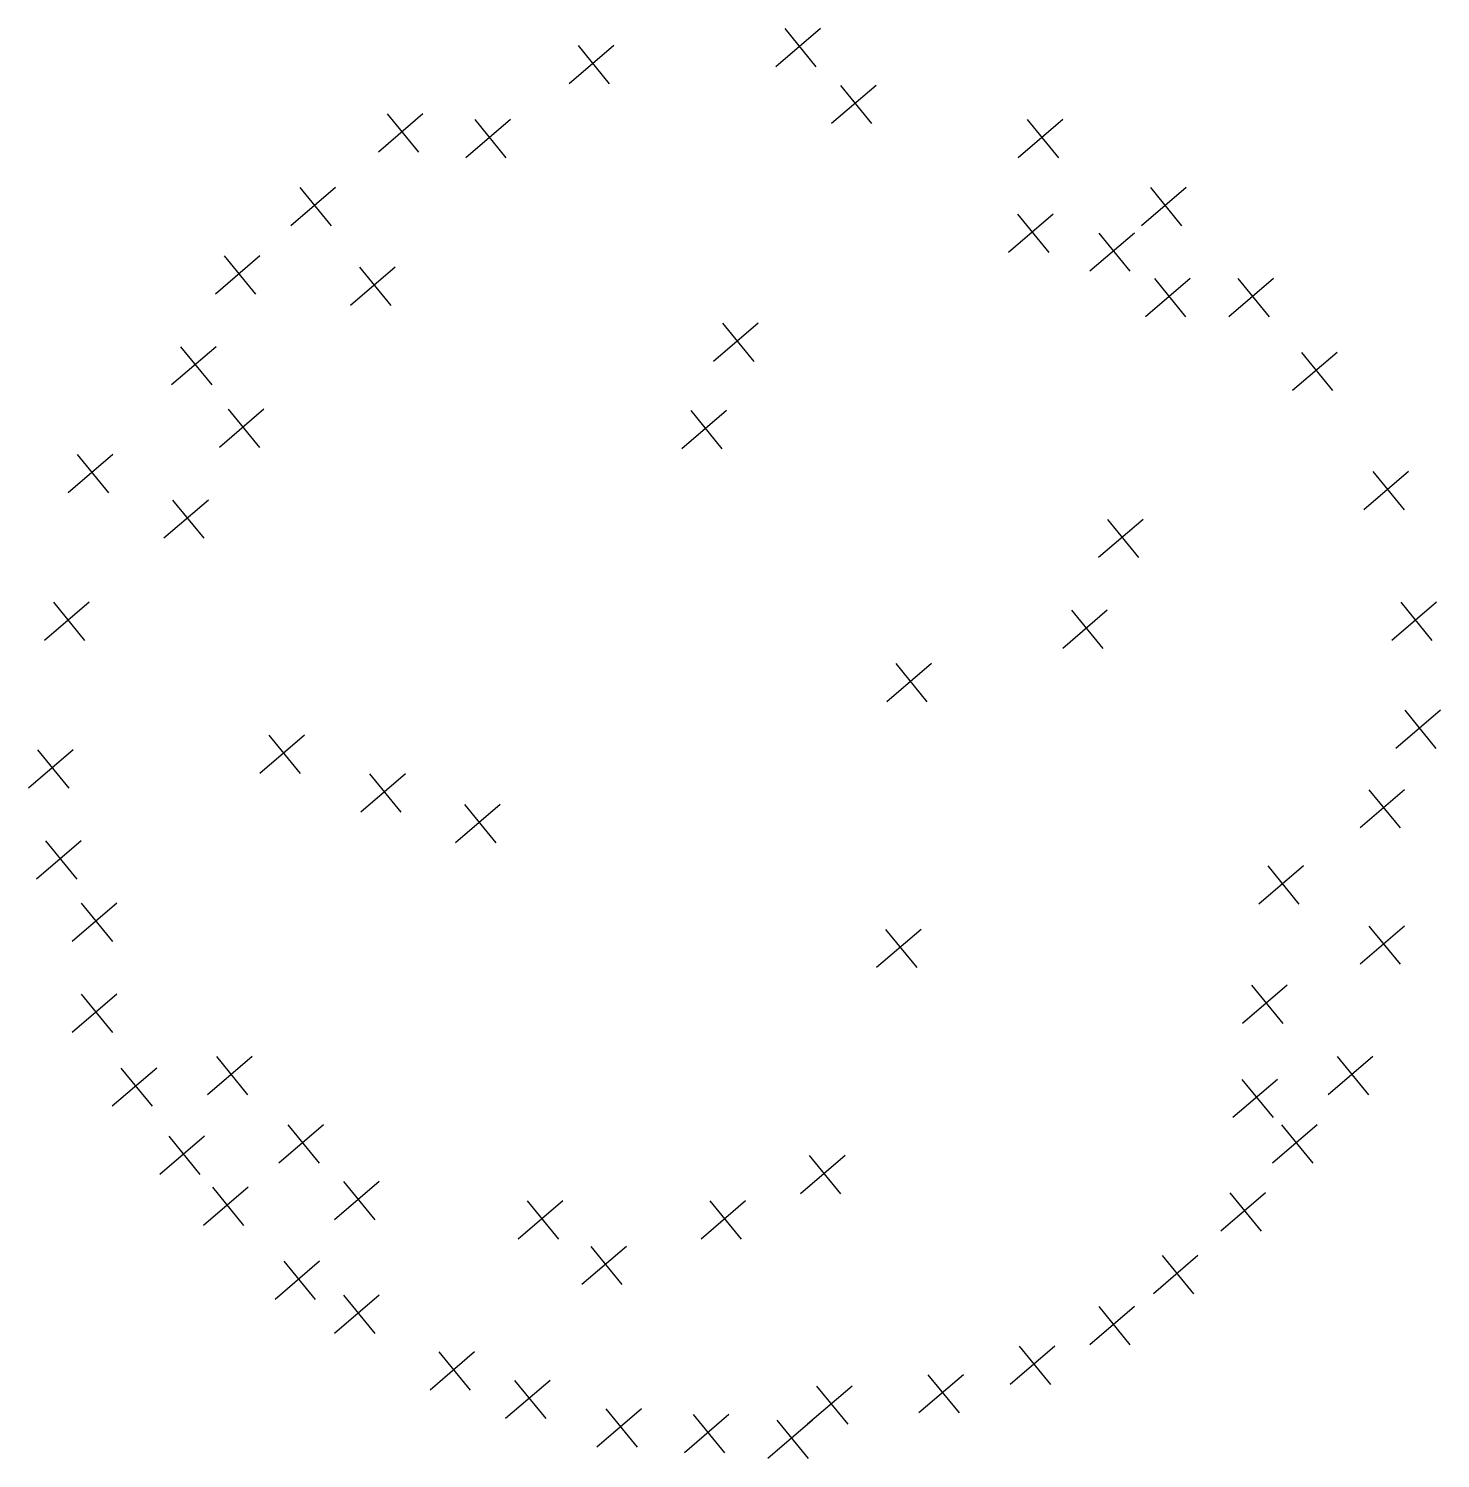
# Model space of a CAD drawing. Extents: x 6.702 to 7.643, y 21.723 to 22.676.
import ezdxf

# ---------------------------------------------------------------- set-up
doc = ezdxf.new("R2010")
doc.units = 0
doc.header["$MEASUREMENT"] = 0
doc.layers.get('0').update_dxf_attribs({"linetype": 'CONTINUOUS'})

# ---------------------------------------------------------------- blocks, each defined once
blk = doc.blocks.new('CROSS', base_point=(2117.25, 1967.36))
for p, q in [((2121.71, 1972.14), (2110.56, 1962.58)), ((2112.79, 1972.14), (2120.6, 1962.58))]:
    blk.add_line(p, q)

msp = doc.modelspace()

# ---------------------------------------------------------------- block references
at = {"xscale": 0.002666664, "yscale": 0.002666664, "zscale": 0.002666664}
for p in [(7.21765, 22.66337), (7.0799, 22.65201), (7.25473, 22.62551), (6.95276, 22.60659), (7.01103, 22.6028), (7.37923, 22.6028), (6.89448, 22.55738), (7.46135, 22.55738), (7.37276, 22.53972), (7.42691, 22.5271), (6.84415, 22.51196), (6.93421, 22.50438), (7.464, 22.49681), (7.51962, 22.49681), (7.1762, 22.4671), (6.81501, 22.45139), (7.562, 22.44761), (6.8468, 22.40975), (7.15502, 22.40878), (6.74614, 22.37947), (7.60968, 22.36811), (6.80972, 22.34919), (7.43271, 22.3363), (6.73025, 22.28105), (7.40887, 22.27573), (7.62823, 22.28105), (7.29163, 22.24016), (7.63088, 22.20913), (6.87379, 22.19246), (6.71965, 22.18264), (6.94102, 22.16668), (7.60704, 22.15614), (7.00427, 22.14632), (6.72495, 22.12207), (7.53956, 22.10529), (6.74879, 22.08043), (7.28481, 22.06303), (7.60704, 22.06529), (6.74879, 22.01987), (7.52877, 22.02587), (6.77528, 21.97066), (6.83885, 21.97823), (7.58584, 21.97823), (7.52227, 21.96309), (6.88653, 21.93281), (7.54876, 21.93281), (6.80707, 21.92524), (7.23405, 21.91235), (6.92362, 21.89496), (6.83621, 21.89117), (7.51432, 21.88739), (7.04597, 21.88207), (7.16782, 21.88207), (7.08836, 21.85178), (6.88389, 21.84196), (7.46929, 21.84575), (6.92362, 21.81925), (7.42691, 21.81168), (6.98719, 21.7814), (7.37393, 21.78518), (7.03752, 21.76247), (7.31301, 21.76626), (7.23884, 21.75869), (7.09845, 21.74354), (7.15672, 21.73976), (7.21235, 21.73597)]:
    msp.add_blockref('CROSS', p, dxfattribs=at)

doc.saveas('drawing.dxf')
